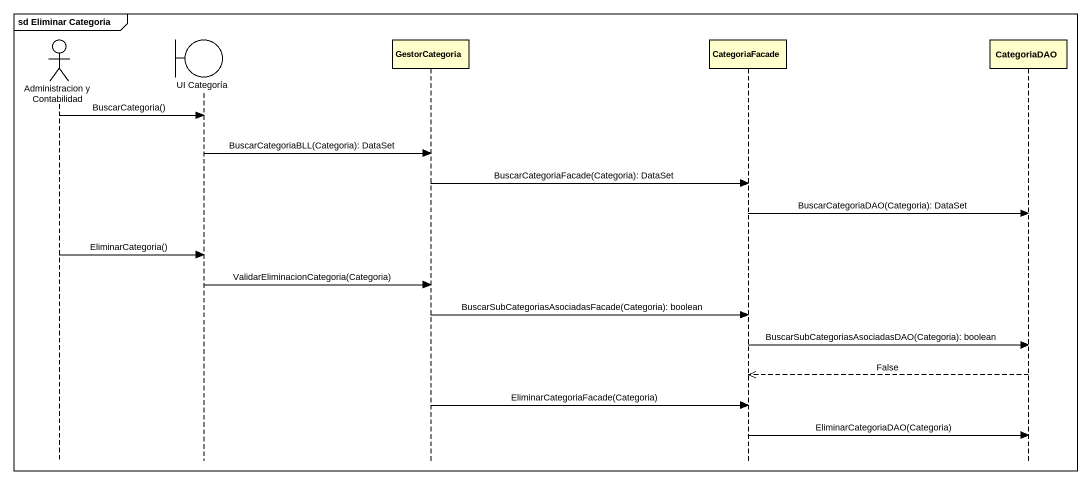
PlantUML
@startuml
mainframe sd Eliminar Categoria
hide footbox
actor "Administracion y Contabilidad" as Administracion_y
boundary "UI Categoría" as UI_Categoría
participant GestorCategoria
participant CategoriaFacade
participant CategoriaDAO

Administracion_y -> UI_Categoría : BuscarCategoria()
UI_Categoría -> GestorCategoria : BuscarCategoriaBLL(Categoria): DataSet
GestorCategoria -> CategoriaFacade : BuscarCategoriaFacade(Categoria): DataSet
CategoriaFacade -> CategoriaDAO : BuscarCategoriaDAO(Categoria): DataSet
Administracion_y -> UI_Categoría : EliminarCategoria()
UI_Categoría -> GestorCategoria : ValidarEliminacionCategoria(Categoria)
GestorCategoria -> CategoriaFacade : BuscarSubCategoriasAsociadasFacade(Categoria): boolean
CategoriaFacade -> CategoriaDAO : BuscarSubCategoriasAsociadasDAO(Categoria): boolean
CategoriaDAO -->> CategoriaFacade : False
GestorCategoria -> CategoriaFacade : EliminarCategoriaFacade(Categoria)
CategoriaFacade -> CategoriaDAO : EliminarCategoriaDAO(Categoria)
@enduml
